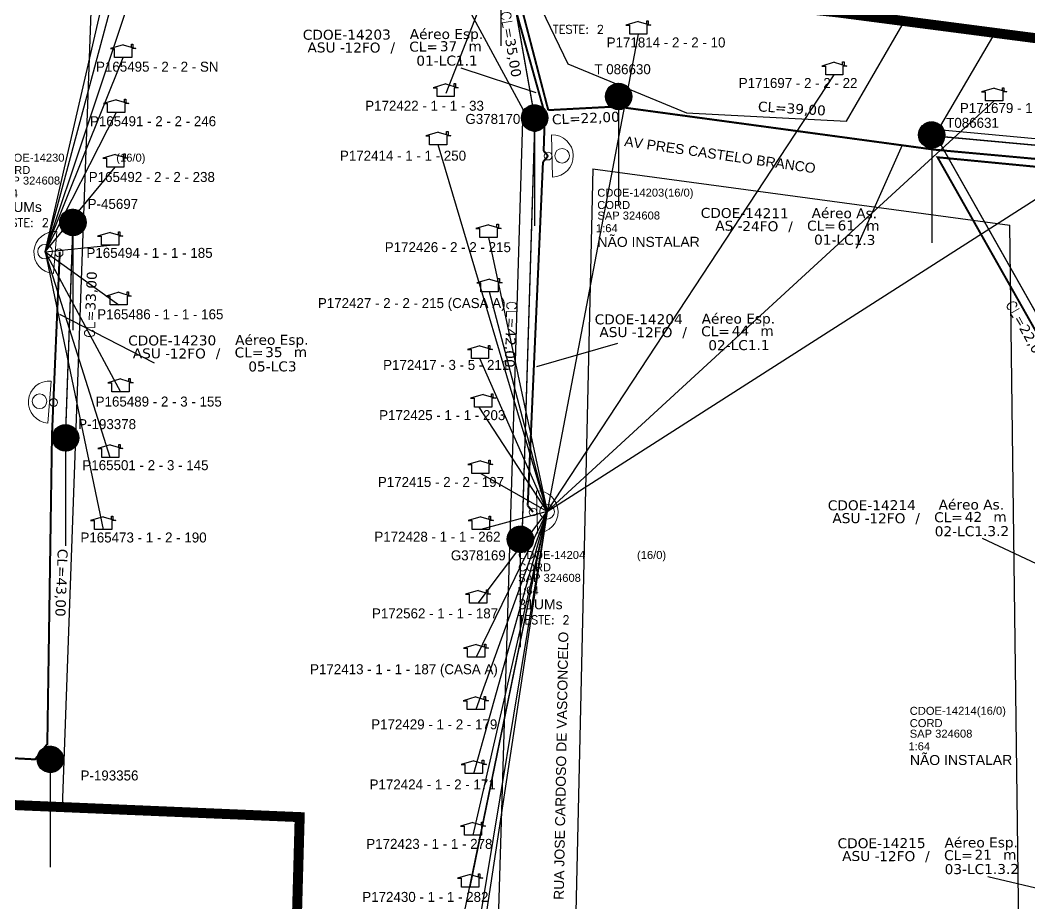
# Model space of a CAD drawing. Extents: x 4313 to 28038, y -9425 to 4777.
# Drawn here: x 12930 to 13942, y 2331 to 3216 of the extents above; entities that cross this region are included whole.
import ezdxf
from ezdxf.enums import TextEntityAlignment as Align

# ---------------------------------------------------------------- set-up
doc = ezdxf.new("R2010")
doc.units = ezdxf.units.DM
doc.header["$MEASUREMENT"] = 0
for name, color, linetype, lineweight in [("20.0-LEGENDA DOS CDO'S", 1, 'Continuous', 0), ('20.2-CDO_POSTE', 1, 'Continuous', 5), ('20.6-CORDOALHA_SUPORTE', 7, 'Continuous', 25)]:
    doc.layers.add(name, color=color, linetype=linetype, lineweight=lineweight)
for name, color, linetype in [('CAP a instalar', 1, 'Continuous'), ('celulas gpon', 7, 'Continuous'), ('label_cabos', 7, 'Continuous'), ('locais', 7, 'Continuous'), ('locais legendas', 7, 'Continuous'), ('QUADRA', 7, 'Continuous'), ('Segmento de Logradouro Texto', 238, 'Continuous'), ('surveys', 7, 'Continuous'), ('surveys legendas', 7, 'Continuous')]:
    doc.layers.add(name, color=color, linetype=linetype)
doc.layers.add('DROP DE CLIENTE', color=140, linetype='Continuous', plot=False)
doc.styles.add('ARIAL', font='arial.ttf')
doc.styles.add('DIGICADE', font='arial.ttf')
doc.styles.add('ROMANS', font='romans.shx')
doc.styles.add('siredit', font='verdana.ttf')
doc.linetypes.add('FENCELINE1', pattern='A,0.25,-0.1,[133,ltypeshp.shx,S=0.1,R=0,X=-0.1,Y=0],-0.1,1', length=1.45)
doc.dimstyles.new('CC', dxfattribs={"dimtxt": 1, "dimasz": 2, "dimexe": 0.18, "dimexo": 0.0625, "dimgap": 0.09, "dimtad": 0, "dimdec": 0, "dimrnd": 1, "dimzin": 0, "dimdsep": 46, "dimtxsty": 'siredit', "dimblk": 'NONE', "dimcen": 0, "dimse1": 1, "dimse2": 1, "dimsd1": 1, "dimsd2": 1, "dimclrt": 7, "dimadec": 0, "dimazin": 0, "dimtfac": 1, "dimtdec": 0, "dimtofl": 0, "dimtmove": 0, "dimatfit": 3, "dimfxl": 0, "dimtolj": 1, "dimtzin": 0, "dimarcsym": 0})

# ---------------------------------------------------------------- blocks, each defined once
blk = doc.blocks.new('*X22')
at = {"color": 0}
for p, q in [((-0.679997, 0.416018), (-0.018018, 1.077997)), ((-0.679809, 0.433884), (-0.035884, 1.077809)), ((-0.679715, 0.398622), (-0.000622, 1.077715)), ((-0.67911, 0.452261), (-0.054261, 1.07711)), ((-0.678999, 0.381661), (0.016339, 1.076999)), ((-0.677877, 0.365105), (0.032895, 1.075877)), ((-0.677853, 0.471196), (-0.073196, 1.075853)), ((-0.676376, 0.348929), (0.049071, 1.074376)), ((-0.675978, 0.490748), (-0.092748, 1.073978)), ((-0.674518, 0.333109), (0.064891, 1.072518)), ((-0.673417, 0.510987), (-0.112987, 1.071417)), ((-0.672323, 0.317627), (0.080373, 1.070323)), ((-0.67008, 0.532002), (-0.134002, 1.06808)), ((-0.669809, 0.302463), (0.095537, 1.067809)), ((-0.666991, 0.287604), (0.110396, 1.064991)), ((-0.665856, 0.553903), (-0.155903, 1.063856)), ((-0.663883, 0.273034), (0.124966, 1.061883)), ((-0.660603, 0.576834), (-0.178834, 1.058603)), ((-0.660497, 0.258742), (0.139258, 1.058497)), ((-0.656846, 0.244715), (0.153285, 1.054846)), ((-0.654125, 0.600989), (-0.202989, 1.052125)), ((-0.652938, 0.230945), (0.167055, 1.050938)), ((-0.648783, 0.217422), (0.180578, 1.046783)), ((-0.646156, 0.626637), (-0.228637, 1.044156)), ((-0.64439, 0.204138), (0.193862, 1.04239)), ((-0.639766, 0.191085), (0.206915, 1.037766)), ((-0.636298, 0.654172), (-0.256172, 1.034298)), ((-0.634917, 0.178256), (0.219744, 1.032917)), ((-0.62985, 0.165645), (0.232355, 1.02785)), ((-0.624571, 0.153247), (0.244753, 1.022571)), ((-0.623925, 0.684222), (-0.286222, 1.021925)), ((-0.619084, 0.141056), (0.256944, 1.017084)), ((-0.613395, 0.129067), (0.268933, 1.011395)), ((-0.607932, 0.717893), (-0.319893, 1.005932)), ((-0.607508, 0.117277), (0.280723, 1.005508)), ((-0.601426, 0.10568), (0.29232, 0.999426)), ((-0.595154, 0.094275), (0.303725, 0.993154)), ((-0.588694, 0.083057), (0.314943, 0.986694)), ((-0.58596, 0.757543), (-0.359543, 0.98396)), ((-0.58205, 0.072024), (0.325976, 0.98005)), ((-0.575224, 0.061172), (0.336828, 0.973224)), ((-0.568219, 0.0505), (0.3475, 0.966219)), ((-0.561036, 0.040005), (0.357995, 0.959036)), ((-0.553678, 0.029685), (0.368315, 0.951678)), ((-0.550397, 0.810783), (-0.412783, 0.948397)), ((-0.546146, 0.01954), (0.37846, 0.944146)), ((-0.538442, 0.009566), (0.388434, 0.936442)), ((-0.530567, -0.000236), (0.398236, 0.928567)), ((-0.522522, -0.009869), (0.407869, 0.920522)), ((-0.514308, -0.019333), (0.417333, 0.912308)), ((-0.505925, -0.028628), (0.426628, 0.903925)), ((-0.497375, -0.037756), (0.435756, 0.895375)), ((-0.488657, -0.046715), (0.444715, 0.886657)), ((-0.479772, -0.055508), (0.453508, 0.877772)), ((-0.470719, -0.064133), (0.462133, 0.868719)), ((-0.461499, -0.07259), (0.47059, 0.859499)), ((-0.45211, -0.080879), (0.478879, 0.85011)), ((-0.442553, -0.089), (0.487, 0.840553)), ((-0.432826, -0.096951), (0.494951, 0.830826)), ((-0.422929, -0.104731), (0.502731, 0.820929)), ((-0.41286, -0.11234), (0.51034, 0.81086)), ((-0.402619, -0.119776), (0.517776, 0.800619)), ((-0.392202, -0.127037), (0.525037, 0.790202)), ((-0.381609, -0.134122), (0.532122, 0.779609)), ((-0.370838, -0.141028), (0.539028, 0.768838)), ((-0.359886, -0.147754), (0.545754, 0.757886)), ((-0.348751, -0.154296), (0.552296, 0.746751)), ((-0.337429, -0.160652), (0.558652, 0.735429)), ((-0.325919, -0.16682), (0.56482, 0.723919)), ((-0.314215, -0.172794), (0.570794, 0.712215)), ((-0.302316, -0.178572), (0.576572, 0.700316)), ((-0.290215, -0.184149), (0.582149, 0.688215)), ((-0.27791, -0.189522), (0.587522, 0.67591)), ((-0.265395, -0.194684), (0.592684, 0.663395)), ((-0.252664, -0.199631), (0.597631, 0.650664)), ((-0.239711, -0.204356), (0.602356, 0.637711)), ((-0.226531, -0.208853), (0.606853, 0.624531)), ((-0.213115, -0.213115), (0.611115, 0.611115)), ((-0.199456, -0.217134), (0.615134, 0.597456)), ((-0.185546, -0.220901), (0.618901, 0.583546)), ((-0.171373, -0.224406), (0.622406, 0.569373)), ((-0.156929, -0.22764), (0.62564, 0.554929)), ((-0.1422, -0.230589), (0.628589, 0.5402)), ((-0.127174, -0.23324), (0.63124, 0.525174)), ((-0.111836, -0.23558), (0.63358, 0.509836)), ((-0.096169, -0.23759), (0.63559, 0.494169)), ((-0.080154, -0.239253), (0.637253, 0.478154)), ((-0.06377, -0.240547), (0.638547, 0.46177)), ((-0.046993, -0.241448), (0.639448, 0.444993)), ((-0.029795, -0.241927), (0.639927, 0.427795)), ((-0.012144, -0.241953), (0.639953, 0.410144)), ((0.006, -0.241488), (0.639488, 0.392)), ((0.024679, -0.240486), (0.638486, 0.373321)), ((0.043948, -0.238895), (0.636895, 0.354052)), ((0.063871, -0.236649), (0.634649, 0.334129)), ((0.084528, -0.23367), (0.63167, 0.313472)), ((0.106018, -0.229858), (0.627858, 0.291982)), ((0.12847, -0.225084), (0.623084, 0.26953)), ((0.152051, -0.21918), (0.61718, 0.245949)), ((0.176993, -0.211916), (0.609916, 0.221007)), ((0.203627, -0.20296), (0.60096, 0.194373)), ((0.232456, -0.191808), (0.589808, 0.165544)), ((0.264325, -0.177617), (0.575617, 0.133675)), ((0.300865, -0.158754), (0.556754, 0.097135)), ((0.346227, -0.13107), (0.52907, 0.051773)), ((0.43272, -0.062254), (0.460254, -0.03472))]:
    blk.add_line(p, q, dxfattribs=at)
blk = doc.blocks.new('POLE_POLE')
at = {"color": 0}
blk.add_line((-0.0000002, -0.00000239), (-0.0000002, -0.00004983), dxfattribs=at)
blk.add_circle((-0.0000002, 0.00000418), 0.0000066, dxfattribs=at)
at = {"color": 0, "xscale": 1e-05, "yscale": 1e-05, "zscale": 1e-05}
blk.add_blockref('*X22', (0, 0), dxfattribs=at)
blk = doc.blocks.new('SURVEY_SURVEY')
for p, q in [((0, 0.0000127), (-0.0000126, 0.000009)), ((0, 0.0000127), (0.0000126, 0.000009)), ((0.0000084, 0.0000132), (0.0000098, 0.0000132)), ((0.0000084, 0.0000103), (0.0000084, 0.0000132)), ((0.0000098, 0.0000132), (0.0000098, 0.0000099)), ((-0.0000126, 0.000009), (-0.0000086, 0.000009)), ((-0.0000086, 0), (-0.0000086, 0.000009)), ((0.0000086, 0), (-0.0000086, 0)), ((0.0000126, 0.000009), (0.0000086, 0.000009)), ((0.0000086, 0.000009), (0.0000086, 0))]:
    blk.add_line(p, q)
blk = doc.blocks.new('*U33')
at = {"color": 0}
blk.add_line((2.14, -0.58), (-2.1, -0.68), dxfattribs=at)
for centre, radius in [((0, 0.38), 0.733), ((0.03, -1.03), 0.393)]:
    blk.add_circle(centre, radius, dxfattribs=at)
blk.add_arc((0.02, -0.63), 2.12, 1.3782, 181.3782, dxfattribs=at)
blk = doc.blocks.new('CDOE_CT_POSTE')
at = {"layer": "20.0-LEGENDA DOS CDO'S", "color": 0, "style": 'ARIAL'}
for tag, p in [('CDO_N', (0.12, 5.25)), ('CORDOALHA', (0.12, 4.02)), ('SAP', (0.12, 2.96)), ('1:XX', (0.14, 1.23)), ('UMS', (0.14, 0.22))]:
    blk.add_attdef(tag, p, '', height=0.68, rotation=0.118, dxfattribs=at)
blk.add_attdef('FIBRAS_UTILIZADAS', text='', height=0.68, rotation=0.118, dxfattribs=at).set_placement((7.83, 5.26), align=Align.CENTER)
blk = doc.blocks.new('Teste  FTTH')
at = {"color": 0, "lineweight": 0, "style": 'ROMANS'}
for tag, p in [('TESTE', (-2.302, -0.29)), ('QTDE', (0.212, -0.29))]:
    blk.add_attdef(tag, p, '', height=0.48, dxfattribs=at)
for tag, p, flags in [('FID', (-2.227, -1.253), 1), ('FATOR', (-2.227, -2.028), 3), ('ID_ATIVIDADE', (-2.227, -2.716), 3)]:
    blk.add_attdef(tag, p, '', height=0.48, dxfattribs=dict(at, flags=flags))
blk = doc.blocks.new('*U91')
at = {"layer": '20.6-CORDOALHA_SUPORTE', "const_width": 0.139}
for points in [[(-20.84, -0.38, 1.175511), (-20.83, 0.47)], [(-4.08, 0.47, 1.231752), (-4.08, -0.38)]]:
    blk.add_lwpolyline(points, format="xyb", dxfattribs=at)
blk.add_lwpolyline([(-20.3, 0.04), (-4.6, 0.04)], dxfattribs=at)
at = {"layer": '20.6-CORDOALHA_SUPORTE', "color": 0, "lineweight": 0, "style": 'ROMANS'}
blk.add_attdef('LANCE', text='', height=1, dxfattribs=at).set_placement((-0.54, -2.21), align=Align.RIGHT)
at = {"layer": '20.6-CORDOALHA_SUPORTE', "color": 0, "style": 'siredit'}
blk.add_attdef('QTDE', (-0.54, -2.21), '', height=1, rotation=359.69, dxfattribs=at)
at = {"layer": '20.6-CORDOALHA_SUPORTE', "color": 0, "lineweight": 0, "style": 'ROMANS'}
for tag, p, flags in [('FATOR', (-5.2, -4.44), 3), ('ID_ATIVIDADE', (-5.2, -6.67), 3), ('FID', (-5.2, -8.9), 1)]:
    blk.add_attdef(tag, p, '', height=1, dxfattribs=dict(at, flags=flags))
blk = doc.blocks.new('*U92')
at = {"layer": '20.6-CORDOALHA_SUPORTE', "const_width": 0.139}
for points in [[(-20.84, -0.38, 1.175511), (-20.83, 0.47)], [(19.75, 0.46, 1.231752), (19.75, -0.38)]]:
    blk.add_lwpolyline(points, format="xyb", dxfattribs=at)
blk.add_lwpolyline([(-20.3, 0.04), (19.22, 0.04)], dxfattribs=at)
at = {"layer": '20.6-CORDOALHA_SUPORTE', "color": 0, "lineweight": 0, "style": 'ROMANS'}
blk.add_attdef('LANCE', text='', height=1, dxfattribs=at).set_placement((-0.54, -2.21), align=Align.RIGHT)
at = {"layer": '20.6-CORDOALHA_SUPORTE', "color": 0, "style": 'siredit'}
blk.add_attdef('QTDE', (-0.54, -2.21), '', height=1, rotation=359.69, dxfattribs=at)
at = {"layer": '20.6-CORDOALHA_SUPORTE', "color": 0, "lineweight": 0, "style": 'ROMANS'}
for tag, p, flags in [('FATOR', (-5.2, -4.44), 3), ('ID_ATIVIDADE', (-5.2, -6.67), 3), ('FID', (-5.2, -8.9), 1)]:
    blk.add_attdef(tag, p, '', height=1, dxfattribs=dict(at, flags=flags))
blk = doc.blocks.new('*U93')
at = {"layer": '20.6-CORDOALHA_SUPORTE', "const_width": 0.139}
for points in [[(-20.84, -0.38, 1.175511), (-20.83, 0.47)], [(8.73, 0.47, 1.231752), (8.73, -0.38)]]:
    blk.add_lwpolyline(points, format="xyb", dxfattribs=at)
blk.add_lwpolyline([(-20.3, 0.04), (8.21, 0.04)], dxfattribs=at)
at = {"layer": '20.6-CORDOALHA_SUPORTE', "color": 0, "lineweight": 0, "style": 'ROMANS'}
blk.add_attdef('LANCE', text='', height=1, dxfattribs=at).set_placement((-0.54, -2.21), align=Align.RIGHT)
at = {"layer": '20.6-CORDOALHA_SUPORTE', "color": 0, "style": 'siredit'}
blk.add_attdef('QTDE', (-0.54, -2.21), '', height=1, rotation=359.69, dxfattribs=at)
at = {"layer": '20.6-CORDOALHA_SUPORTE', "color": 0, "lineweight": 0, "style": 'ROMANS'}
for tag, p, flags in [('FATOR', (-5.2, -4.44), 3), ('ID_ATIVIDADE', (-5.2, -6.67), 3), ('FID', (-5.2, -8.9), 1)]:
    blk.add_attdef(tag, p, '', height=1, dxfattribs=dict(at, flags=flags))
blk = doc.blocks.new('*U94')
at = {"layer": '20.6-CORDOALHA_SUPORTE', "const_width": 0.139}
for points in [[(-20.84, -0.38, 1.175511), (-20.83, 0.47)], [(18.24, 0.46, 1.231752), (18.24, -0.38)]]:
    blk.add_lwpolyline(points, format="xyb", dxfattribs=at)
blk.add_lwpolyline([(-20.3, 0.04), (17.72, 0.04)], dxfattribs=at)
at = {"layer": '20.6-CORDOALHA_SUPORTE', "color": 0, "lineweight": 0, "style": 'ROMANS'}
blk.add_attdef('LANCE', text='', height=1, dxfattribs=at).set_placement((-0.54, -2.21), align=Align.RIGHT)
at = {"layer": '20.6-CORDOALHA_SUPORTE', "color": 0, "style": 'siredit'}
blk.add_attdef('QTDE', (-0.54, -2.21), '', height=1, rotation=359.69, dxfattribs=at)
at = {"layer": '20.6-CORDOALHA_SUPORTE', "color": 0, "lineweight": 0, "style": 'ROMANS'}
for tag, p, flags in [('FATOR', (-5.2, -4.44), 3), ('ID_ATIVIDADE', (-5.2, -6.67), 3), ('FID', (-5.2, -8.9), 1)]:
    blk.add_attdef(tag, p, '', height=1, dxfattribs=dict(at, flags=flags))
blk = doc.blocks.new('*U110')
at = {"layer": '20.6-CORDOALHA_SUPORTE', "const_width": 0.139}
for points in [[(-20.84, -0.38, 1.175511), (-20.83, 0.47)], [(-0.72, 0.47, 1.231752), (-0.72, -0.38)]]:
    blk.add_lwpolyline(points, format="xyb", dxfattribs=at)
blk.add_lwpolyline([(-20.3, 0.04), (-1.24, 0.04)], dxfattribs=at)
at = {"layer": '20.6-CORDOALHA_SUPORTE', "color": 0, "lineweight": 0, "style": 'ROMANS'}
blk.add_attdef('LANCE', text='', height=1, dxfattribs=at).set_placement((-0.54, -2.21), align=Align.RIGHT)
at = {"layer": '20.6-CORDOALHA_SUPORTE', "color": 0, "style": 'siredit'}
blk.add_attdef('QTDE', (-0.54, -2.21), '', height=1, rotation=359.69, dxfattribs=at)
at = {"layer": '20.6-CORDOALHA_SUPORTE', "color": 0, "lineweight": 0, "style": 'ROMANS'}
for tag, p, flags in [('FATOR', (-5.2, -4.44), 3), ('ID_ATIVIDADE', (-5.2, -6.67), 3), ('FID', (-5.2, -8.9), 1)]:
    blk.add_attdef(tag, p, '', height=1, dxfattribs=dict(at, flags=flags))
blk = doc.blocks.new('Inst CB ESP CFOA-SM-ASU-120-S-12')
at = {"layer": 'label_cabos', "color": 0, "style": 'siredit'}
for tag, flags, p in [('ID_ATIVIDADE', 3, (1.31, 2.67)), ('FATOR', 1, (11.56, 2.55))]:
    blk.add_attdef(tag, text='', height=1, rotation=359.69, dxfattribs=dict(at, flags=flags)).set_placement(p, align=Align.MIDDLE_CENTER)
for tag, p in [('DESTINO_CABO', (3.13, 1.26)), ('TIPO_CABO', (13.11, 1.24)), ('TIPO_CABO', (1.26, 0)), ('CABO', (4.69, -0.05)), ('/', (7.71, -0.05)), ('LANCE', (10.81, 0)), ('UND', (15.96, 0)), ('FID', (13.15, -1.41))]:
    blk.add_attdef(tag, text='', height=1, rotation=359.69, dxfattribs=at).set_placement(p, align=Align.MIDDLE_CENTER)
blk.add_attdef('QTDE', (12.43, -0.47), '', height=1, rotation=359.69, dxfattribs=at)
blk = doc.blocks.new('_None')
blk = doc.blocks.new('Inst CB AS CFOA-SM-AS-80-TS-24')
at = {"layer": 'label_cabos', "color": 0, "style": 'siredit'}
for tag, flags, p in [('ID_ATIVIDADE', 3, (1.31, 2.67)), ('FATOR', 1, (11.56, 2.55))]:
    blk.add_attdef(tag, text='', height=1, rotation=359.69, dxfattribs=dict(at, flags=flags)).set_placement(p, align=Align.MIDDLE_CENTER)
for tag, p in [('DESTINO_CABO', (3.13, 1.26)), ('TIPO_CABO', (13.11, 1.24)), ('TIPO_CABO', (1.76, 0)), ('CABO', (4.69, -0.05)), ('/', (7.71, -0.05)), ('LANCE', (10.81, 0)), ('UND', (15.96, 0)), ('FID', (13.15, -1.41))]:
    blk.add_attdef(tag, text='', height=1, rotation=359.69, dxfattribs=at).set_placement(p, align=Align.MIDDLE_CENTER)
blk.add_attdef('QTDE', (12.43, -0.47), '', height=1, rotation=359.69, dxfattribs=at)
blk = doc.blocks.new('Inst CB AS CFOA-SM-ASU-120-S-12')
at = {"layer": 'label_cabos', "color": 0, "style": 'siredit'}
for tag, flags, p in [('ID_ATIVIDADE', 3, (1.31, 2.67)), ('FATOR', 1, (11.56, 2.55))]:
    blk.add_attdef(tag, text='', height=1, rotation=359.69, dxfattribs=dict(at, flags=flags)).set_placement(p, align=Align.MIDDLE_CENTER)
for tag, p in [('DESTINO_CABO', (3.13, 1.26)), ('TIPO_CABO', (13.11, 1.24)), ('TIPO_CABO', (1.26, 0)), ('CABO', (4.69, -0.05)), ('/', (7.71, -0.05)), ('LANCE', (10.81, 0)), ('UND', (15.96, 0)), ('FID', (13.15, -1.41))]:
    blk.add_attdef(tag, text='', height=1, rotation=359.69, dxfattribs=at).set_placement(p, align=Align.MIDDLE_CENTER)
blk.add_attdef('QTDE', (12.43, -0.47), '', height=1, rotation=359.69, dxfattribs=at)
blk = doc.blocks.new('Inst CDOE-16 CAIXA DIST OPT CDOE 48F_16D C_SPL_2_1_8')
at = {"layer": "20.0-LEGENDA DOS CDO'S", "color": 0}
for tag, p, style, flags in [('ID_ATIVIDADE', (0.12, 6.47), 'ARIAL', 3), ('FATOR', (7.92, 6.47), 'ARIAL', 1), ('QTDE', (0.1, -1.17), 'DIGICADE', 3)]:
    blk.add_attdef(tag, p, '', height=0.8, rotation=0.118, dxfattribs=dict(at, style=style, flags=flags))
at = {"layer": "20.0-LEGENDA DOS CDO'S", "color": 0, "style": 'ARIAL'}
blk.add_attdef('FIBRAS_UTILIZADAS', text='', height=0.8, rotation=0.118, dxfattribs=at).set_placement((13.48, 5.26), align=Align.CENTER)
for tag, p, height in [('FID', (0.12, 5.25), 0.8), ('CORDOALHA', (0.12, 4.02), 0.8), ('SAP', (0.12, 2.96), 0.8), ('1:XX', (-0.01, 1.7), 0.8), ('UMS', (0.14, 0.22), 1)]:
    blk.add_attdef(tag, p, '', height=height, rotation=0.118, dxfattribs=at)

msp = doc.modelspace()

# ---------------------------------------------------------------- linework, layer by layer
at = {"layer": 'CAP a instalar', "linetype": 'FENCELINE1', "ltscale": 5, "const_width": 2}
for points in [[(13459.2, 3125.9), (13423.3, 3263.6), (13415.1, 3263.8)], [(13418.8, 3254.2), (13455.8, 3122.1), (13454.6, 3085.1)], [(13459.2, 3125.9), (13527.5, 3129.5), (13846.2, 3086.3), (14265.3, 3048.1), (14537, 3018.7), (14745.9, 3007.1), (14890.8, 2940.6), (14896.1, 2663.5), (14913.5, 2363)], [(12466.8, 3109.8), (12450.3, 2761.7), (12442.8, 2578.7), (12438.6, 2503), (12945.1, 2475.8), (12957.4, 2491.2), (12962.1, 2801.6), (12969.9, 2984.3)], [(13459, 3080), (13454.6, 3085.1)], [(13453.9, 3073.9), (13438.6, 2729.8), (13438.6, 2729.8)], [(13459, 3080), (13453.9, 3073.9)], [(14561.4, 3015.3), (14486.5, 3017.4), (13849.1, 3078.7), (13990.6, 2828.5), (13994.4, 2607.2), (13998.3, 2518.4), (13984.1, 2185.6), (13990.7, 1943.6), (14217.1, 1940.1)], [(13444, 2723.5), (13438.6, 2729.8)]]:
    msp.add_lwpolyline(points, dxfattribs=at)
at = {"layer": 'celulas gpon', "color": 116, "linetype": 'Continuous', "lineweight": 200, "const_width": 10}
for points in [[(14124.4, 3174.9), (13748.9, 3223.8), (13617.5, 3237.9), (13772.4, 3491.4), (13854.7, 3626.5), (13957.4, 3794.8), (13821, 3865.9), (13607, 4003.6), (13432.5, 4104.8), (13335.9, 4201.4), (13421.5, 4316.1), (13205.1, 4592.7), (12285.8, 4580.6), (12285.8, 4580.6)], [(12285.8, 4580.6), (12270.7, 3629), (12218.8, 2467.4), (12700.5, 2439.5), (13210.2, 2418), (13201.7, 2111.4), (13633.5, 2100.6), (13632.6, 1804.7), (14695.4, 1771.1)]]:
    msp.add_lwpolyline(points, dxfattribs=at)
at = {"layer": 'DROP DE CLIENTE'}
for points in [[(12955.2, 2984.1), (13041.2, 3356.9)], [(12955.2, 2984.1), (13037.6, 3291.5)], [(13401.9, 3259), (13356.5, 3142.7)], [(13038.8, 3233.7), (12955.2, 2984.1)], [(13549.4, 3202.1), (13458, 2723.9)], [(12955.2, 2984.1), (13033.3, 3178.7)], [(13458, 2723.9), (13745.7, 3161.1)], [(13905.9, 3135.1), (13458, 2723.9)], [(13026.3, 3123.6), (12955.2, 2984.1)], [(13458, 2723.9), (14057, 3106.8)], [(13458, 2723.9), (13349, 3091.2)], [(12955.2, 2984.1), (13025.5, 3068.8)], [(13399.4, 2998.5), (13458, 2723.9)], [(12955.2, 2984.1), (13020.3, 2990.7)], [(12955.2, 2984.1), (13028.9, 2930.8)], [(12955.2, 2984.1), (13030.7, 2844)], [(13020.5, 2778), (12955.2, 2984.1)], [(12955.2, 2984.1), (13013.3, 2706.1)], [(13458, 2723.9), (13400.4, 2944.1)], [(13458, 2723.9), (13390.8, 2877.1)], [(13458, 2723.9), (13390.1, 2828.6)], [(13458, 2723.9), (13391.2, 2762.2)], [(13368.5, 2290.4), (13458, 2723.9)], [(13458, 2723.9), (13374.2, 2171.7)], [(13458, 2723.9), (13376.8, 2233.5)], [(13381, 2348), (13458, 2723.9)], [(13458, 2723.9), (13383.8, 2399.9)], [(13384.7, 2461.8), (13458, 2723.9)], [(13458, 2723.9), (13386.6, 2525.6)], [(13458, 2723.9), (13386.9, 2578.1)], [(13388.9, 2632.3), (13458, 2723.9)], [(13458, 2723.9), (13391.6, 2706)]]:
    msp.add_lwpolyline(points, dxfattribs=at)
at = {"layer": 'QUADRA', "ltscale": 5e-05}
for p, q in [((13504, 3067.2), (13481.6, 2104.4)), ((13934.7, 2004.5), (13921.5, 3010.8))]:
    msp.add_line(p, q, dxfattribs=at)
for points in [[(13775.9, 3895), (13421.3, 3291.7), (13478.7, 3172.2), (13597.8, 3123.2), (13758, 3114.9), (13816.2, 3215)], [(13013.2, 3567.5), (12972.4, 2428)], [(13403, 2106.4), (13434.2, 3126.7), (13199.3, 3559.7), (13013.2, 3567.5)], [(13906.7, 3203.2), (13849.8, 3106.4), (14242.1, 3070.1), (14295.5, 3162.1)], [(13504, 3067.2), (13921.5, 3010.8)]]:
    msp.add_lwpolyline(points, dxfattribs=at)

# ---------------------------------------------------------------- block references
at = {"layer": "20.0-LEGENDA DOS CDO'S", "lineweight": 0, "xscale": 17.50499999999995, "yscale": 17.50499999999995, "zscale": 17.50499999999995, "rotation": 0.004078562105398152}
for p in [(13504.1, 3207.7), (12948.1, 3014.2), (13469.7, 2616.4)]:
    msp.add_blockref('Teste  FTTH', p, dxfattribs=at).add_auto_attribs({'TESTE': 'TESTE:', 'QTDE': '2'})
at = {"layer": "20.0-LEGENDA DOS CDO'S", "lineweight": 0, "xscale": 10, "yscale": 10, "zscale": 10}
for p, values in [((12906.3, 3021.7), {'FID': 'CDOE-14230', 'CORDOALHA': 'CORD', 'SAP': 'SAP 324608', '1:XX': '1:64', 'UMS': '29UMs', 'FIBRAS_UTILIZADAS': '(16/0)'}), ((13427.9, 2623.9), {'FID': 'CDOE-14204', 'CORDOALHA': 'CORD', 'SAP': 'SAP 324608', '1:XX': '1:64', 'UMS': '31UMs', 'FIBRAS_UTILIZADAS': '(16/0)'})]:
    msp.add_blockref('Inst CDOE-16 CAIXA DIST OPT CDOE 48F_16D C_SPL_2_1_8', p, dxfattribs=at).add_auto_attribs(values)
at = {"layer": "20.0-LEGENDA DOS CDO'S", "color": 8}
ref = msp.add_blockref('CDOE_CT_POSTE', (13507.1, 2986.7), dxfattribs=dict(at, xscale=10, yscale=10, zscale=10))
ref.add_attrib('CDO_N', 'CDOE-14203', (13508.3, 3039.2), dxfattribs={"color": 0, "height": 8, "rotation": 0.118, "style": 'ARIAL'})
ref.add_attrib('CORDOALHA', 'CORD', (13508.3, 3026.9), dxfattribs={"color": 0, "height": 8, "rotation": 0.118, "style": 'ARIAL'})
ref.add_attrib('SAP', 'SAP 324608', (13508.4, 3016.3), dxfattribs={"color": 0, "height": 8, "rotation": 0.118, "style": 'ARIAL'})
ref.add_attrib('1:XX', '1:64', (13507, 3003.7), dxfattribs={"color": 0, "height": 8, "rotation": 0.118, "style": 'ARIAL'})
ref.add_attrib('UMS', 'NÃO INSTALAR', (13508.5, 2988.9), dxfattribs={"color": 0, "height": 10, "rotation": 0.118, "style": 'ARIAL'})
ref.add_attrib('FIBRAS_UTILIZADAS', '   (16/0)', dxfattribs={"color": 0, "height": 8, "rotation": 0.118, "style": 'ARIAL'}).set_placement((13585.4, 3039.3), align=Align.CENTER)
ref = msp.add_blockref('CDOE_CT_POSTE', (13820.1, 2467.9), dxfattribs=dict(at, xscale=10, yscale=10, zscale=10))
ref.add_attrib('CDO_N', 'CDOE-14214', (13821.3, 2520.4), dxfattribs={"color": 0, "height": 8, "rotation": 0.118, "style": 'ARIAL'})
ref.add_attrib('CORDOALHA', 'CORD', (13821.3, 2508.1), dxfattribs={"color": 0, "height": 8, "rotation": 0.118, "style": 'ARIAL'})
ref.add_attrib('SAP', 'SAP 324608', (13821.3, 2497.5), dxfattribs={"color": 0, "height": 8, "rotation": 0.118, "style": 'ARIAL'})
ref.add_attrib('1:XX', '1:64', (13820, 2484.9), dxfattribs={"color": 0, "height": 8, "rotation": 0.118, "style": 'ARIAL'})
ref.add_attrib('UMS', 'NÃO INSTALAR', (13821.5, 2470.1), dxfattribs={"color": 0, "height": 10, "rotation": 0.118, "style": 'ARIAL'})
ref.add_attrib('FIBRAS_UTILIZADAS', '   (16/0)', dxfattribs={"color": 0, "height": 8, "rotation": 0.118, "style": 'ARIAL'}).set_placement((13898.4, 2520.5), align=Align.CENTER)
at = {"layer": '20.2-CDO_POSTE', "color": 8, "xscale": 10, "yscale": 10, "zscale": 10}
for p, rotation in [((13469.3, 3080.2), 269.9290591448539), ((12953.4, 2834), 83.96677973064548)]:
    msp.add_blockref('*U33', p, dxfattribs=dict(at, rotation=rotation))
at = {"layer": '20.2-CDO_POSTE', "color": 10, "xscale": 10, "yscale": 10, "zscale": 10}
for p, rotation in [((12958.9, 2983.8), 83.96677973064548), ((13454.2, 2723.8), 269.9290591448539)]:
    msp.add_blockref('*U33', p, dxfattribs=dict(at, rotation=rotation))
at = {"layer": '20.6-CORDOALHA_SUPORTE', "color": 0, "lineweight": 0}
ref = msp.add_blockref('*U91', (13451.2, 3084.7), dxfattribs=dict(at, xscale=10, yscale=10, zscale=10, rotation=280.0466304695613))
ref.add_attrib('QTDE', '35,00', (13416, 3196.9), dxfattribs={"color": 0, "height": 10, "rotation": 279.7366, "style": 'siredit'})
ref.add_attrib('LANCE', 'CL=', dxfattribs={"color": 0, "lineweight": 0, "height": 10, "rotation": 280.0466, "style": 'ROMANS'}).set_placement((13416, 3196.9), align=Align.RIGHT)
at = {"layer": '20.6-CORDOALHA_SUPORTE', "color": 0, "lineweight": 0, "xscale": 10, "yscale": 10, "zscale": 10}
for name, p, rotation, values in [('*U92', (13438.8, 2901.4), 268.2412835103168, {'QTDE': '42,00', 'LANCE': 'CL='}), ('*U93', (13952.4, 2913.9), 299.5080891634831, {'QTDE': '22,00', 'LANCE': 'CL='})]:
    msp.add_blockref(name, p, dxfattribs=dict(at, rotation=rotation)).add_auto_attribs(values)
at = {"layer": '20.6-CORDOALHA_SUPORTE', "color": 0, "lineweight": 0}
ref = msp.add_blockref('*U94', (14058, 3080.2), dxfattribs=dict(at, xscale=10, yscale=10, zscale=10, rotation=354.7526293840563))
ref.add_attrib('QTDE', '32,00', (14071.2, 3096.4), dxfattribs={"color": 0, "height": 10, "rotation": 354.4426, "style": 'siredit'})
ref.add_attrib('LANCE', 'CL=', dxfattribs={"color": 0, "lineweight": 0, "height": 10, "rotation": 354.7526, "style": 'ROMANS'}).set_placement((14071.2, 3096.4), align=Align.RIGHT)
ref = msp.add_blockref('*U110', (12983.5, 3013.1), dxfattribs=dict(at, xscale=10, yscale=10, zscale=10, rotation=87.99413710458548))
ref.add_attrib('QTDE', '33,00', (13005.5, 2925.1), dxfattribs={"color": 0, "height": 10, "rotation": 87.6841, "style": 'siredit'})
ref.add_attrib('LANCE', 'CL=', dxfattribs={"color": 0, "lineweight": 0, "height": 10, "rotation": 87.9941, "style": 'ROMANS'}).set_placement((13005.5, 2925.1), align=Align.RIGHT)
at = {"layer": 'label_cabos'}
ref = msp.add_blockref('Inst CB ESP CFOA-SM-ASU-120-S-12', (13226.2, 3188.6), dxfattribs=dict(at, xscale=10, yscale=10, zscale=10, rotation=0.4634636605450984))
ref.add_attrib('DESTINO_CABO', 'CDOE-14203', dxfattribs={"color": 0, "height": 10, "rotation": 0.1535, "style": 'siredit'}).set_placement((13257.4, 3201.5), align=Align.MIDDLE_CENTER)
ref.add_attrib('TIPO_CABO', 'Aéreo Esp.', dxfattribs={"color": 0, "height": 10, "rotation": 0.1535, "style": 'siredit'}).set_placement((13357.2, 3202.1), align=Align.MIDDLE_CENTER)
ref.add_attrib('CABO', '12FO', dxfattribs={"color": 0, "height": 10, "rotation": 0.1535, "style": 'siredit'}).set_placement((13273.1, 3188.5), align=Align.MIDDLE_CENTER)
ref.add_attrib('/', '/', dxfattribs={"color": 0, "height": 10, "rotation": 0.1535, "style": 'siredit'}).set_placement((13303.4, 3188.7), align=Align.MIDDLE_CENTER)
ref.add_attrib('TIPO_CABO', 'ASU - ', dxfattribs={"color": 0, "height": 10, "rotation": 0.1535, "style": 'siredit'}).set_placement((13238.9, 3188.7), align=Align.MIDDLE_CENTER)
ref.add_attrib('FID', '01-LC1.1', dxfattribs={"color": 0, "height": 10, "rotation": 0.1535, "style": 'siredit'}).set_placement((13357.8, 3175.5), align=Align.MIDDLE_CENTER)
ref.add_attrib('LANCE', 'CL=', dxfattribs={"color": 0, "height": 10, "rotation": 0.1535, "style": 'siredit'}).set_placement((13334.3, 3189.5), align=Align.MIDDLE_CENTER)
ref.add_attrib('QTDE', '37', (13350.6, 3184.9), dxfattribs={"color": 0, "height": 10, "rotation": 0.1535, "style": 'siredit'})
ref.add_attrib('UND', 'm', dxfattribs={"color": 0, "height": 10, "rotation": 0.1535, "style": 'siredit'}).set_placement((13385.9, 3189.9), align=Align.MIDDLE_CENTER)
ref = msp.add_blockref('Inst CB AS CFOA-SM-AS-80-TS-24', (13624.7, 3010.2), dxfattribs=dict(at, xscale=10, yscale=10, zscale=10))
ref.add_attrib('DESTINO_CABO', 'CDOE-14211', dxfattribs={"color": 0, "height": 10, "rotation": 359.69, "style": 'siredit'}).set_placement((13656, 3022.8), align=Align.MIDDLE_CENTER)
ref.add_attrib('TIPO_CABO', 'Aéreo As.', dxfattribs={"color": 0, "height": 10, "rotation": 359.69, "style": 'siredit'}).set_placement((13755.8, 3022.7), align=Align.MIDDLE_CENTER)
ref.add_attrib('CABO', '24FO', dxfattribs={"color": 0, "height": 10, "rotation": 359.69, "style": 'siredit'}).set_placement((13671.6, 3009.7), align=Align.MIDDLE_CENTER)
ref.add_attrib('/', '/', dxfattribs={"color": 0, "height": 10, "rotation": 359.69, "style": 'siredit'}).set_placement((13701.9, 3009.7), align=Align.MIDDLE_CENTER)
ref.add_attrib('TIPO_CABO', 'AS - ', dxfattribs={"color": 0, "height": 10, "rotation": 359.69, "style": 'siredit'}).set_placement((13642.4, 3010.2), align=Align.MIDDLE_CENTER)
ref.add_attrib('FID', '01-LC1.3', dxfattribs={"color": 0, "height": 10, "rotation": 359.69, "style": 'siredit'}).set_placement((13756.2, 2996.1), align=Align.MIDDLE_CENTER)
ref.add_attrib('LANCE', 'CL=', dxfattribs={"color": 0, "height": 10, "rotation": 359.69, "style": 'siredit'}).set_placement((13732.8, 3010.2), align=Align.MIDDLE_CENTER)
ref.add_attrib('QTDE', '61', (13749, 3005.5), dxfattribs={"color": 0, "height": 10, "rotation": 359.69, "style": 'siredit'})
ref.add_attrib('UND', 'm', dxfattribs={"color": 0, "height": 10, "rotation": 359.69, "style": 'siredit'}).set_placement((13784.4, 3010.2), align=Align.MIDDLE_CENTER)
ref = msp.add_blockref('Inst CB ESP CFOA-SM-ASU-120-S-12', (13518.6, 2903.6), dxfattribs=dict(at, xscale=10, yscale=10, zscale=10, rotation=0.4634636605450986))
ref.add_attrib('DESTINO_CABO', 'CDOE-14204', dxfattribs={"color": 0, "height": 10, "rotation": 0.1535, "style": 'siredit'}).set_placement((13549.8, 2916.5), align=Align.MIDDLE_CENTER)
ref.add_attrib('TIPO_CABO', 'Aéreo Esp.', dxfattribs={"color": 0, "height": 10, "rotation": 0.1535, "style": 'siredit'}).set_placement((13649.6, 2917.1), align=Align.MIDDLE_CENTER)
ref.add_attrib('CABO', '12FO', dxfattribs={"color": 0, "height": 10, "rotation": 0.1535, "style": 'siredit'}).set_placement((13565.5, 2903.5), align=Align.MIDDLE_CENTER)
ref.add_attrib('/', '/', dxfattribs={"color": 0, "height": 10, "rotation": 0.1535, "style": 'siredit'}).set_placement((13595.8, 2903.7), align=Align.MIDDLE_CENTER)
ref.add_attrib('TIPO_CABO', 'ASU - ', dxfattribs={"color": 0, "height": 10, "rotation": 0.1535, "style": 'siredit'}).set_placement((13531.3, 2903.7), align=Align.MIDDLE_CENTER)
ref.add_attrib('FID', '02-LC1.1', dxfattribs={"color": 0, "height": 10, "rotation": 0.1535, "style": 'siredit'}).set_placement((13650.2, 2890.6), align=Align.MIDDLE_CENTER)
ref.add_attrib('LANCE', 'CL=', dxfattribs={"color": 0, "height": 10, "rotation": 0.1535, "style": 'siredit'}).set_placement((13626.7, 2904.5), align=Align.MIDDLE_CENTER)
ref.add_attrib('QTDE', '44', (13643, 2899.9), dxfattribs={"color": 0, "height": 10, "rotation": 0.1535, "style": 'siredit'})
ref.add_attrib('UND', 'm', dxfattribs={"color": 0, "height": 10, "rotation": 0.1535, "style": 'siredit'}).set_placement((13678.3, 2904.9), align=Align.MIDDLE_CENTER)
ref = msp.add_blockref('Inst CB ESP CFOA-SM-ASU-120-S-12', (13051.3, 2882.4), dxfattribs=dict(at, xscale=10, yscale=10, zscale=10, rotation=0.4634636605450984))
ref.add_attrib('DESTINO_CABO', 'CDOE-14230', dxfattribs={"color": 0, "height": 10, "rotation": 0.1535, "style": 'siredit'}).set_placement((13082.5, 2895.3), align=Align.MIDDLE_CENTER)
ref.add_attrib('TIPO_CABO', 'Aéreo Esp.', dxfattribs={"color": 0, "height": 10, "rotation": 0.1535, "style": 'siredit'}).set_placement((13182.3, 2895.9), align=Align.MIDDLE_CENTER)
ref.add_attrib('CABO', '12FO', dxfattribs={"color": 0, "height": 10, "rotation": 0.1535, "style": 'siredit'}).set_placement((13098.1, 2882.2), align=Align.MIDDLE_CENTER)
ref.add_attrib('/', '/', dxfattribs={"color": 0, "height": 10, "rotation": 0.1535, "style": 'siredit'}).set_placement((13128.4, 2882.5), align=Align.MIDDLE_CENTER)
ref.add_attrib('TIPO_CABO', 'ASU - ', dxfattribs={"color": 0, "height": 10, "rotation": 0.1535, "style": 'siredit'}).set_placement((13063.9, 2882.4), align=Align.MIDDLE_CENTER)
ref.add_attrib('FID', '05-LC3', dxfattribs={"color": 0, "height": 10, "rotation": 0.1535, "style": 'siredit'}).set_placement((13182.9, 2869.3), align=Align.MIDDLE_CENTER)
ref.add_attrib('LANCE', 'CL=', dxfattribs={"color": 0, "height": 10, "rotation": 0.1535, "style": 'siredit'}).set_placement((13159.4, 2883.3), align=Align.MIDDLE_CENTER)
ref.add_attrib('QTDE', '35', (13175.6, 2878.6), dxfattribs={"color": 0, "height": 10, "rotation": 0.1535, "style": 'siredit'})
ref.add_attrib('UND', 'm', dxfattribs={"color": 0, "height": 10, "rotation": 0.1535, "style": 'siredit'}).set_placement((13210.9, 2883.7), align=Align.MIDDLE_CENTER)
ref = msp.add_blockref('Inst CB AS CFOA-SM-ASU-120-S-12', (13752.1, 2717.4), dxfattribs=dict(at, xscale=10, yscale=10, zscale=10, rotation=0.4634636605450989))
ref.add_attrib('DESTINO_CABO', 'CDOE-14214', dxfattribs={"color": 0, "height": 10, "rotation": 0.1535, "style": 'siredit'}).set_placement((13783.3, 2730.3), align=Align.MIDDLE_CENTER)
ref.add_attrib('TIPO_CABO', 'Aéreo As.', dxfattribs={"color": 0, "height": 10, "rotation": 0.1535, "style": 'siredit'}).set_placement((13883, 2730.9), align=Align.MIDDLE_CENTER)
ref.add_attrib('CABO', '12FO', dxfattribs={"color": 0, "height": 10, "rotation": 0.1535, "style": 'siredit'}).set_placement((13798.9, 2717.2), align=Align.MIDDLE_CENTER)
ref.add_attrib('/', '/', dxfattribs={"color": 0, "height": 10, "rotation": 0.1535, "style": 'siredit'}).set_placement((13829.2, 2717.5), align=Align.MIDDLE_CENTER)
ref.add_attrib('TIPO_CABO', 'ASU - ', dxfattribs={"color": 0, "height": 10, "rotation": 0.1535, "style": 'siredit'}).set_placement((13764.7, 2717.4), align=Align.MIDDLE_CENTER)
ref.add_attrib('FID', '02-LC1.3.2', dxfattribs={"color": 0, "height": 10, "rotation": 0.1535, "style": 'siredit'}).set_placement((13883.6, 2704.3), align=Align.MIDDLE_CENTER)
ref.add_attrib('LANCE', 'CL=', dxfattribs={"color": 0, "height": 10, "rotation": 0.1535, "style": 'siredit'}).set_placement((13860.1, 2718.3), align=Align.MIDDLE_CENTER)
ref.add_attrib('QTDE', '42', (13876.4, 2713.6), dxfattribs={"color": 0, "height": 10, "rotation": 0.1535, "style": 'siredit'})
ref.add_attrib('UND', 'm', dxfattribs={"color": 0, "height": 10, "rotation": 0.1535, "style": 'siredit'}).set_placement((13911.7, 2718.7), align=Align.MIDDLE_CENTER)
ref = msp.add_blockref('Inst CB ESP CFOA-SM-ASU-120-S-12', (13761.9, 2379), dxfattribs=dict(at, xscale=10, yscale=10, zscale=10, rotation=0.4634636605450986))
ref.add_attrib('DESTINO_CABO', 'CDOE-14215', dxfattribs={"color": 0, "height": 10, "rotation": 0.1535, "style": 'siredit'}).set_placement((13793.1, 2391.9), align=Align.MIDDLE_CENTER)
ref.add_attrib('TIPO_CABO', 'Aéreo Esp.', dxfattribs={"color": 0, "height": 10, "rotation": 0.1535, "style": 'siredit'}).set_placement((13892.9, 2392.6), align=Align.MIDDLE_CENTER)
ref.add_attrib('CABO', '12FO', dxfattribs={"color": 0, "height": 10, "rotation": 0.1535, "style": 'siredit'}).set_placement((13808.8, 2378.9), align=Align.MIDDLE_CENTER)
ref.add_attrib('/', '/', dxfattribs={"color": 0, "height": 10, "rotation": 0.1535, "style": 'siredit'}).set_placement((13839, 2379.1), align=Align.MIDDLE_CENTER)
ref.add_attrib('TIPO_CABO', 'ASU - ', dxfattribs={"color": 0, "height": 10, "rotation": 0.1535, "style": 'siredit'}).set_placement((13774.5, 2379.1), align=Align.MIDDLE_CENTER)
ref.add_attrib('FID', '03-LC1.3.2', dxfattribs={"color": 0, "height": 10, "rotation": 0.1535, "style": 'siredit'}).set_placement((13893.5, 2366), align=Align.MIDDLE_CENTER)
ref.add_attrib('LANCE', 'CL=', dxfattribs={"color": 0, "height": 10, "rotation": 0.1535, "style": 'siredit'}).set_placement((13870, 2379.9), align=Align.MIDDLE_CENTER)
ref.add_attrib('QTDE', '21', (13886.2, 2375.3), dxfattribs={"color": 0, "height": 10, "rotation": 0.1535, "style": 'siredit'})
ref.add_attrib('UND', 'm', dxfattribs={"color": 0, "height": 10, "rotation": 0.1535, "style": 'siredit'}).set_placement((13921.5, 2380.4), align=Align.MIDDLE_CENTER)
at = {"layer": 'locais', "color": 10, "xscale": 2000000, "yscale": 2000000, "zscale": 2000000}
for p in [(13412.1, 3289.9), (13530.1, 3131.2), (13445.9, 3109.7), (13843.7, 3092.7), (12983.4, 3005.1), (12976.1, 2789.4), (13431.6, 2687.8), (12960.8, 2467.5)]:
    msp.add_blockref('POLE_POLE', p, dxfattribs=at)
at = {"layer": 'surveys', "color": 255, "xscale": 1000000, "yscale": 1000000, "zscale": 1000000}
for p in [(13549.4, 3202.1), (13033.3, 3178.7), (13745.7, 3161.1), (13026.3, 3123.6), (13025.5, 3068.8), (13399.4, 2998.5), (13400.4, 2944.1), (13390.8, 2877.1), (13030.7, 2844), (13020.5, 2778), (13391.2, 2762.2), (13013.3, 2706.1), (13386.6, 2525.6), (13384.7, 2461.8)]:
    msp.add_blockref('SURVEY_SURVEY', p, dxfattribs=at)
at = {"layer": 'surveys', "color": 151, "xscale": 1000000, "yscale": 1000000, "zscale": 1000000}
for p in [(13356.5, 3139.4), (13905.9, 3135.1), (13349, 3091.2), (13020.3, 2990.7), (13028.9, 2930.8), (13394, 2828.6), (13391.6, 2706), (13388.9, 2632.3), (13386.9, 2578.1), (13383.8, 2399.9), (13381, 2348)]:
    msp.add_blockref('SURVEY_SURVEY', p, dxfattribs=at)

# ---------------------------------------------------------------- texts
at = {"layer": 'celulas gpon', "style": 'siredit'}
for s, rotation, p in [('CL=39,00', 356.4147, (13669, 3124.7)), ('CL=22,00', 2.5013, (13463.1, 3111.5)), ('CL=43,00', 267.908, (12967.9, 2686.8))]:
    msp.add_text(s, height=10, rotation=rotation, dxfattribs=at).set_placement(p)
at = {"layer": 'locais legendas', "color": 10}
for s, p in [('T 086630', (13505.4, 3161.9)), ('G378170', (13376.2, 3112.1)), ('T086631', (13857.8, 3108.2)), ('P-45697', (12997.8, 3027)), ('P-193378', (12988.3, 2806.5)), ('G378169', (13361.6, 2675.1)), ('P-193356', (12990.7, 2454.7))]:
    msp.add_text(s, height=10, dxfattribs=at).set_placement(p)
at = {"layer": 'Segmento de Logradouro Texto', "color": 7, "linetype": 'Continuous', "char_height": 10, "attachment_point": 1, "style": 'DIGICADE'}
for s, insert, width, rotation in [('\\fArial|b0|i0|c0|p34;\\W1.0000000000;\\T1.0000000000;\\o\\lAV PRES CASTELO BRANCO', (13536.3, 3099.9), 197.203, 351.8483), ('\\fArial|b0|i0|c0|p34;\\W1.0000000000;\\T1.0000000000;\\o\\lRUA JOSE CARDOSO DE VASCONCELO', (13464.7, 2335.2), 271.371, 89.0029)]:
    msp.add_mtext(s, dxfattribs=dict(at, insert=insert, width=width, rotation=rotation))
at = {"layer": 'surveys legendas', "color": 0}
for s, p in [('P171814 - 2 - 2 - 10', (13517.7, 3188.7)), ('P165495 - 2 - 2 - SN', (13006.2, 3164.4)), ('P171697 - 2 - 2 - 22', (13650, 3148.1)), ('P172422 - 1 - 1 - 33', (13275.8, 3125.3)), ('P171679 - 1 - 1 - SN', (13871.5, 3123)), ('P165491 - 2 - 2 - 246', (13000.1, 3109.8)), ('P172414 - 1 - 1 - 250', (13250.5, 3075.3)), ('P165492 - 2 - 2 - 238', (12998.9, 3054)), ('P172426 - 2 - 2 - 215', (13295.4, 2983.7)), ('P165494 - 1 - 1 - 185', (12996.6, 2978)), ('P172427 - 2 - 2 - 215 (CASA A)', (13228.4, 2927.7)), ('P165486 - 1 - 1 - 165', (13007.4, 2916.5)), ('P172417 - 3 - 5 - 211', (13293.8, 2865.8)), ('P165489 - 2 - 3 - 155', (13005.8, 2829.1)), ('P172425 - 1 - 1 - 203', (13289.8, 2815.5)), ('P165501 - 2 - 3 - 145', (12992.5, 2765.4)), ('P172415 - 2 - 2 - 197', (13288.5, 2748.6)), ('P165473 - 1 - 2 - 190', (12990.6, 2693)), ('P172428 - 1 - 1 - 262', (13285, 2693.8)), ('P172562 - 1 - 1 - 187', (13282.6, 2617)), ('P172413 - 1 - 1 - 187 (CASA A)', (13220.6, 2561.1)), ('P172429 - 1 - 2 - 179', (13281.8, 2505.9)), ('P172424 - 1 - 2 - 171', (13280.2, 2445.7)), ('P172423 - 1 - 1 - 278', (13276.9, 2386.2)), ('P172430 - 1 - 1 - 282', (13272.9, 2333.1))]:
    msp.add_text(s, height=10, dxfattribs=at).set_placement(p)

# ---------------------------------------------------------------- leaders
at = {"layer": 'label_cabos'}
for points in [[(13447.1, 3143.1), (13371.8, 3167.8)], [(13813.8, 3090.7), (13767.5, 2987.2)], [(12969.5, 2921.6), (13064.4, 2872.9)], [(13447.7, 2869.3), (13528.8, 2892.7)], [(13993.7, 2650), (13894.3, 2697)], [(13990.5, 2336.9), (13899.4, 2358.1)]]:
    msp.add_leader(points, dimstyle='CC', override={"dimgap": 0.09, "dimtad": 0}, dxfattribs=at)

doc.saveas('drawing.dxf')
